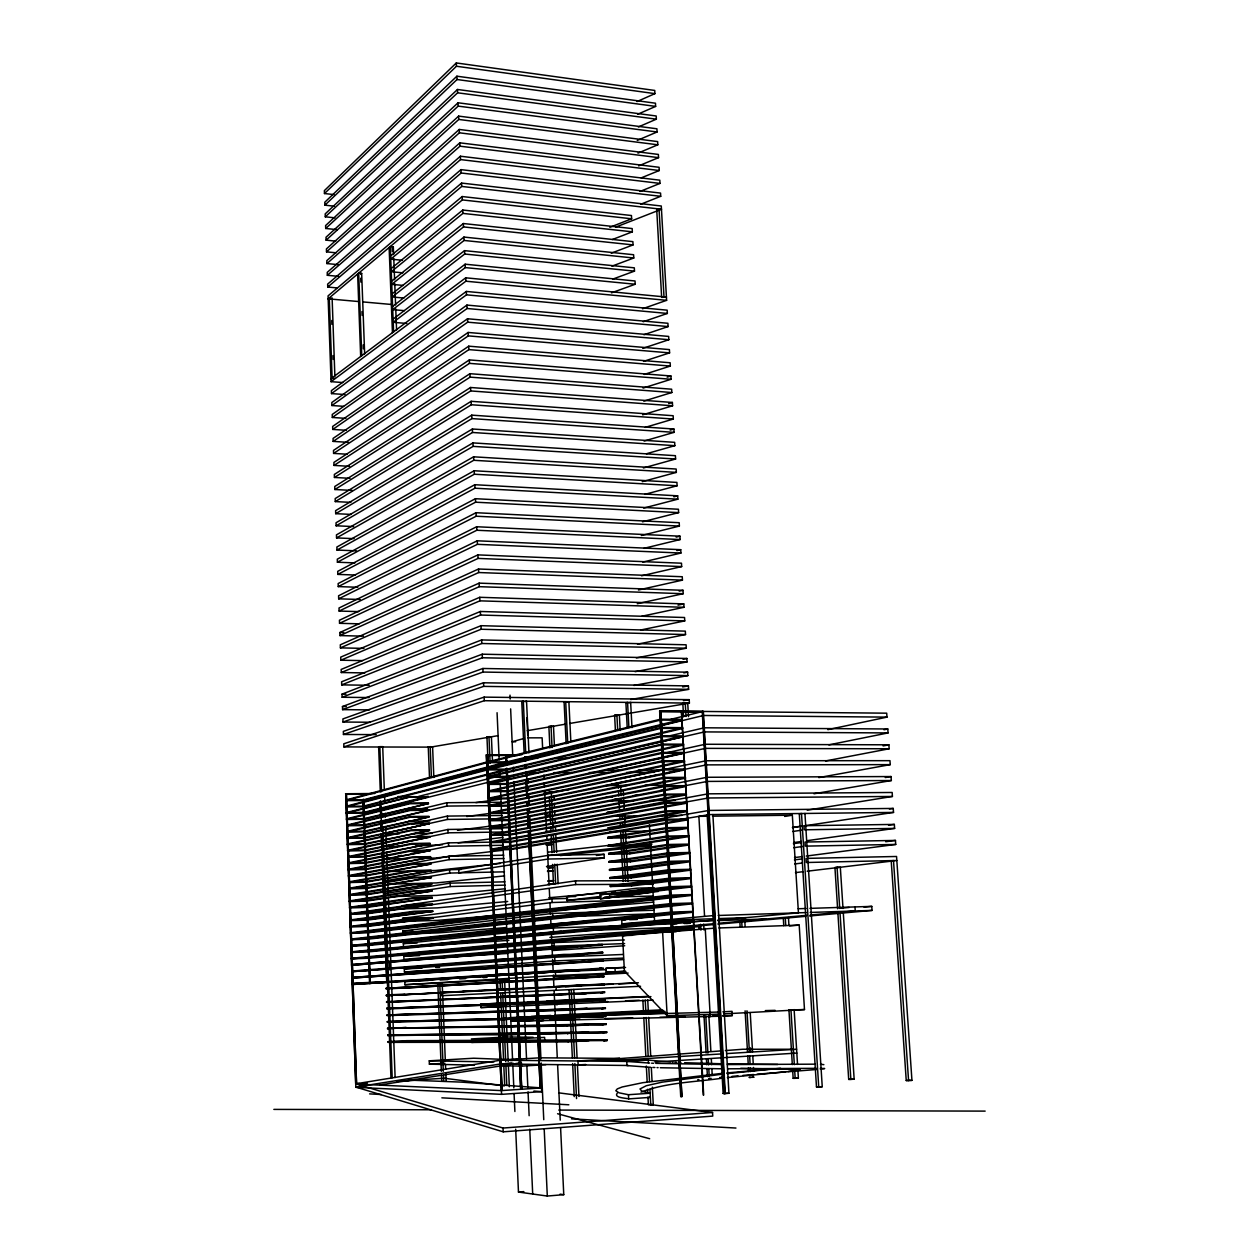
<?xml version="1.0" encoding="UTF-8"?>
<svg xmlns="http://www.w3.org/2000/svg" width="1259" height="1259" viewBox="0 0 1259 1259"><rect width="100%" height="100%" fill="white"/><g stroke="black" fill="none" stroke-linecap="round" stroke-linejoin="round"><path stroke-width="1.5" d="M800.362 1069.662L788.213 1071.519M636.944 101.601L654.916 93.638L654.743 90.443L456.309 62.95L324.366 190.644L324.476 193.54L334.044 194.594M324.476 193.54L456.45 66.255L456.309 62.95M637.652 114.27L655.64 106.401L655.467 103.207L456.891 76.201L324.775 202.258L324.885 205.17L334.453 206.208M324.885 205.17L457.033 79.522L456.891 76.201M638.36 126.954L656.364 119.18L656.191 115.985L457.473 89.483L325.184 213.904L325.294 216.816L334.863 217.823M325.294 216.816L457.615 92.804L457.473 89.483M637.259 140.426L657.088 131.975L656.915 128.78L458.056 102.782L325.593 225.566L325.703 228.477L337.207 229.657M325.703 228.477L458.197 106.118L458.056 102.782M637.967 153.142L657.812 144.801L657.639 141.59L458.638 116.111L326.002 237.243L326.112 240.154L335.697 241.13M326.112 240.154L458.78 119.448L657.812 144.801M638.659 165.873L658.551 157.643L658.363 154.432L459.22 129.457L326.411 248.936L326.522 251.863L336.122 252.807M326.522 251.863L459.378 132.809L658.551 157.643M641.177 177.897L659.275 170.516L659.087 167.29L459.818 142.834L326.821 260.644L326.931 263.572L338.451 264.673M326.931 263.572L459.96 146.186L659.275 170.516M639.934 191.478L659.999 183.405L659.81 180.179L460.401 156.226L327.23 272.369L327.34 275.296L338.876 276.382M327.34 275.296L460.542 159.578L659.999 183.405M640.642 204.273L660.723 196.31L660.55 193.083L460.983 169.635L327.655 284.109L327.749 287.052L337.365 287.933M327.749 287.052L461.14 173.002L660.723 196.31M642.499 308.77L666.609 300.334L661.274 206.004L461.581 183.074L328.064 295.881L331.07 381.682L342.668 382.531M358.957 301.578L328.158 298.824L461.723 186.442L661.463 209.23L615.761 227.092M360.593 274.273L361.663 273.376L364.654 353.889M393.611 254.586L393.312 246.843L392.163 247.803L392.32 251.658M390.62 256.002L462.163 196.546L631.451 215.525L631.64 218.783L609.86 227.312M631.64 218.783L462.321 199.913L390.746 259.149L402.345 260.283M391.124 268.592L462.761 210.033L632.175 228.571L632.348 231.829L612.362 239.54M632.348 231.829L462.903 213.4L391.25 271.739L402.849 272.841M391.612 281.198L463.359 223.535L632.884 241.634L633.057 244.907L611.229 253.201M633.057 244.907L463.501 226.919L391.738 284.345L403.352 285.431M392.116 293.819L463.942 237.07L633.592 254.727L633.781 258.001L611.921 266.168M633.781 258.001L464.099 240.453L392.226 296.982L403.856 298.037M392.603 306.472L464.54 250.635L634.316 267.837L634.489 271.126L612.614 279.168M634.489 271.126L464.697 254.019L392.729 309.635L404.359 310.658M393.107 319.141L465.138 264.201L635.024 280.977L635.213 284.251L611.481 292.843M635.213 284.251L465.279 267.6L393.217 322.304L406.799 323.469M661.463 209.23L656.71 209.561L661.652 297.392L666.436 297.077L465.736 277.814L330.975 378.707L334.941 378.172M640.988 1092.151C667.128 1082.205 696.101 1082.111 723.595 1078.003M328.158 298.824L332.124 298.241L334.878 376.221M331.07 381.682L465.877 281.213L666.609 300.334M331.007 299.075L332.124 298.241M643.207 321.737L667.349 313.444L667.176 310.17L466.334 291.443L331.385 390.62L331.495 393.595L345.029 394.555M331.495 393.595L466.475 294.842L667.349 313.444M643.931 334.737L668.104 326.569L667.915 323.28L466.932 305.087L331.809 402.534L331.904 405.524L343.534 406.311M331.904 405.524L467.089 308.502L668.104 326.569M642.782 348.365L668.844 339.71L668.655 336.421L467.53 318.763L332.219 414.479L332.329 417.469L345.895 418.366M332.329 417.469L467.687 322.178L668.844 339.71M643.506 361.38L669.583 352.882L669.395 349.593L468.128 332.455L332.644 426.439L332.754 429.429L346.319 430.295M332.754 429.429L468.285 335.885L669.583 352.882M644.215 374.427L670.339 366.07L670.15 362.765L468.741 346.178L333.068 438.415L333.163 441.405L348.696 442.365M333.163 441.405L468.883 349.609L670.339 366.07M643.066 388.087L671.078 379.274L670.89 375.969L469.339 359.917L333.493 450.407L333.588 453.413L347.185 454.216M333.588 453.413L469.497 363.363L671.078 379.274M617.303 1093.08C613.196 1097.974 626.352 1097.99 628.666 1098.902L650.226 1097.376L649.282 1097.218M643.79 401.149L671.834 392.509L671.645 389.204L469.937 373.687L333.903 462.415L334.013 465.421L349.561 466.318M334.013 465.421L470.095 377.133L671.834 392.509M642.641 414.825L672.574 405.776L672.385 402.455L470.551 387.489L334.327 474.454L334.438 477.46L349.986 478.31M334.438 477.46L470.693 390.935L672.574 405.776M645.237 427.368L673.329 419.042L673.14 415.722L471.149 401.306L334.752 486.493L334.863 489.515L352.363 490.428M334.863 489.515L471.307 404.753L673.329 419.042M644.073 441.059L674.084 432.341L673.895 429.02L471.763 415.14L335.177 498.564L335.287 501.586L350.852 502.372M335.287 501.586L471.92 418.602L674.084 432.341M646.465 453.744L674.84 445.67L674.651 442.334L472.377 429.004L335.602 510.65L335.712 513.672L351.292 514.412M335.712 513.672L472.518 432.482L674.84 445.67M643.412 467.97L675.595 459.016L675.406 455.679L472.975 442.9L336.027 522.753L336.137 525.79L353.669 526.577M336.137 525.79L473.132 446.378L675.595 459.016M642.232 481.678L676.351 472.377L676.162 469.04L473.589 456.812L336.452 534.87L336.562 537.908L354.109 538.663M336.562 537.908L473.746 460.29L676.351 472.377M644.844 494.362L677.106 485.769L676.917 482.417L474.202 470.756L336.877 547.02L336.987 550.057L356.502 550.844M336.987 550.057L474.36 474.234L677.106 485.769M643.679 508.085L677.861 499.178L677.672 495.826L474.816 484.715L337.302 559.185L337.412 562.222L354.991 562.899M337.412 562.222L474.973 488.209L677.861 499.178M642.499 521.808L678.617 512.618L678.428 509.25L475.43 498.706L337.727 571.35L337.837 574.403L355.431 575.033M337.837 574.403L475.587 502.199L678.617 512.618M641.319 535.531L679.388 526.073L679.199 522.705L476.044 512.712L338.152 583.547L338.262 586.6L357.824 587.261M338.262 586.6L476.201 516.221L679.388 526.073M643.947 548.342L680.143 539.544L679.954 536.177L476.657 526.75L338.592 595.759L338.687 598.828L360.216 599.489M338.687 598.828L476.815 530.259L680.143 539.544M642.751 562.081L680.914 553.047L680.726 549.679L477.271 540.803L339.017 608.003L339.127 611.056L358.705 611.622M339.127 611.056L477.429 544.329L680.914 553.047M641.571 575.819L681.67 566.581L681.481 563.198L477.901 554.889L339.442 620.246L339.552 623.315L359.145 623.834M339.552 623.315L478.042 558.414L681.67 566.581M363.521 636.157L339.977 635.59L339.883 632.522L478.514 569.005L682.252 576.732L682.441 580.131L638.47 589.999M339.977 635.59L478.672 572.53L682.441 580.131M637.274 603.738L683.212 593.697L683.023 590.298L479.128 583.137L340.308 644.813L340.418 647.881L363.961 648.385M340.418 647.881L479.286 586.678L683.212 593.697M641.822 616.249L683.983 607.294L683.779 603.895L479.758 597.301L340.733 657.119L340.843 660.204L362.45 660.613M340.843 660.204L479.915 600.842L683.983 607.294M640.626 630.019L684.754 620.907L684.55 617.508L480.371 611.481L341.173 669.442L341.283 672.526L364.858 672.92M341.283 672.526L480.529 615.037L684.754 620.907M637.51 644.167L685.526 634.552L685.321 631.137L481.001 625.692L341.614 681.796L341.708 684.88L369.233 685.274M341.708 684.88L481.158 629.248L685.526 634.552M369.076 697.565L342.149 697.25L342.039 694.15L481.63 639.934L686.092 644.797L686.297 648.212L636.314 657.922M342.149 697.25L481.788 643.491L686.297 648.212M369.532 709.887L342.59 709.635L342.479 706.535L482.244 654.192L686.879 658.473L687.068 661.904L635.103 671.677M342.59 709.635L482.402 657.765L687.068 661.904M633.907 685.447L687.839 675.611L687.65 672.18L482.874 668.482L342.904 718.936L343.015 722.037L369.989 722.241M343.015 722.037L483.031 672.054L687.839 675.611M630.759 699.532L688.626 689.334L688.421 685.903L483.503 682.787L343.345 731.369L343.455 734.469L376.221 734.626M343.455 734.469L483.661 686.375L688.626 689.334M569.697 723.469L689.397 703.104L689.208 699.658L484.133 697.124L343.786 743.801L343.896 746.917L430.688 747.122L498.265 735.618M343.896 746.917L484.29 700.712L689.397 703.104M667.16 377.149L670.89 375.969M668.655 403.588L672.385 402.455M670.15 430.106L673.895 429.02M524.972 701.656L526.545 701.2L528.953 752.851M384.325 789.739L382.705 746.666L379.84 746.65L378.644 746.996L380.312 792.005M381.508 746.996L382.705 746.666M524.326 738.341L512.13 741.787L515.655 741.787M567.258 702.144L568.879 701.704L570.831 741.52M486.981 761.963L345.753 800.016L363.237 799.89L506.622 761.947L682.252 719.393L660.487 719.219L486.981 761.963L506.622 761.947M487.013 762.686L345.784 800.645L363.269 800.504L506.653 762.671L682.299 720.227L660.534 720.054L487.013 762.686L506.653 762.671M628.981 702.852L630.649 702.412L631.987 727.655M673.88 496.817L677.672 495.826M681.89 1096.573L660.77 710.942L681.89 1096.573L680.726 1096.62L659.637 711.036L886.698 713.176L886.981 717.126L703.592 715.474L525.932 758.343L380.486 796.632L384.357 796.601M487.296 769.202L345.973 806.295L363.473 806.138L506.936 769.155L682.724 727.655L660.944 727.513L487.296 769.202L506.936 769.155M487.327 769.926L346.005 806.925L363.489 806.751L506.984 769.878L682.756 728.473L660.991 728.347L487.327 769.926L506.984 769.878M428.186 796.884L409.71 797.026L346.225 813.204L363.709 813.015L428.186 796.884L397.891 796.506M418.665 796.396L498.092 776.299M486.352 754.802L501.397 1090.325L486.352 754.802L521.856 754.755M486.698 755.447L517.669 755.557M660.078 711.76L702.978 712.279M428.154 796.207L363.678 812.385L346.194 812.574L409.71 797.026M669.867 735.791L704.3 727.796L887.784 728.977L888.067 732.927L704.536 731.904L526.608 772.711L380.958 809.081L386.749 809.033M396.884 1081.45L414.526 1080.332L461.518 1082.126L541.527 1087.918L541.7 1091.647L501.57 1094.354L355.841 1087.32L345.769 793.705L355.715 1083.842L503.049 1128.048L712.547 1112.484L712.751 1116.104L503.207 1131.825L355.825 1087.084L500.232 1064.012L511.595 1063.273M345.784 794.319L368.997 794.161M506.622 754.739L506.748 764.591M428.422 802.896L409.946 803.069L346.414 818.854L363.914 818.649L428.453 803.572L363.93 819.279L346.445 819.483L409.978 803.73L428.453 803.572M676.146 537.105L679.954 536.177M670.89 719.298L703.356 711.366L725.294 1093.52L723.138 1093.441L707.18 814.935M428.705 809.6L410.214 809.789L346.634 825.133L364.134 824.913L428.721 810.277L410.229 810.466L346.666 825.762L364.166 825.542L446.945 806.075L501.523 805.555M414.998 810.371L446.819 802.738L501.381 802.266M676.901 550.576L680.726 549.679M428.973 816.304L410.465 816.509L346.855 831.428L364.37 831.176L428.989 816.965L364.386 831.806L346.886 832.057L410.497 817.185L428.989 816.965M429.24 823.008L410.733 823.244L347.075 837.723L364.591 837.455L429.256 823.685L364.622 838.085L347.106 838.352L410.764 823.921L429.256 823.685M411.756 824.141L447.37 816.084L501.963 815.47M381.886 834.056L447.512 819.436L502.105 818.775M679.183 591.148L683.023 590.298M663.509 753.449L705.245 744.258L888.885 744.809L889.153 748.775L825.558 760.955M429.508 829.728L411.001 829.98L347.295 844.018L364.827 843.735L429.539 830.389L364.842 844.364L347.327 844.647L411.016 830.657L429.539 830.389M678.034 605.123L683.779 603.895M429.775 836.448L411.252 836.731L347.515 850.329L365.047 850.014L429.807 837.109L365.063 850.643L347.547 850.958L447.921 829.461L502.561 828.69M827.871 729.653L886.981 717.126M384.231 846.174L448.062 832.813L502.703 832.01M607.389 781.32L616.879 779.337M620.687 778.55L647.283 773.01M651.092 772.223L706.189 760.751L889.971 760.672L890.239 764.638L818.822 777.59M430.043 843.168L411.52 843.483L347.736 856.639L365.267 856.293L430.074 843.845L365.299 856.923L347.767 857.269L411.551 844.144L430.074 843.845M611.386 784.373L632.286 780.092M636.094 779.305L657.009 775.009M666.499 773.057L706.425 764.874L890.239 764.638M883.975 729.764L887.784 728.977M828.863 744.872L888.067 732.927M503.144 841.941L448.472 842.853L347.972 862.95L365.503 862.588L430.342 850.565L365.519 863.218L347.988 863.58L411.819 850.911L430.342 850.565M384.703 858.732L388.449 857.993M397.86 856.151L401.621 855.412M411.016 853.571L420.412 851.729M424.173 851.005L448.613 846.205L503.285 845.261M823.858 1064.658L820.396 1064.201M883.094 745.926L888.885 744.809M614.077 799.418L617.886 798.694M633.12 795.751L636.928 795.011M659.779 790.605L663.587 789.865M680.726 786.56L707.369 781.414L891.341 780.533L891.057 776.551L707.133 777.275L489.531 820.034L509.234 819.782L685.966 785.663L664.138 785.789M430.594 856.624L412.055 856.986L348.192 869.277L365.724 868.883L430.609 857.3L365.755 869.528L348.208 869.906L412.071 857.662L430.609 857.3M683.023 659.212L686.879 658.473M383.161 868.521L449.022 856.277L503.742 855.207M430.861 863.375L412.322 863.753L348.413 875.587L365.96 875.194L430.893 864.052L365.976 875.823L348.428 876.233L412.338 864.429L430.893 864.052M683.794 672.888L687.65 672.18M422.819 864.445L449.164 859.629L503.883 858.528M681.623 802.817L708.329 797.986L892.426 796.459L892.159 792.478L708.093 793.831L607.058 812.433L612.944 812.37M431.129 870.111L412.574 870.52L348.633 881.929L366.18 881.505L431.16 870.787L366.212 882.134L348.649 882.559L412.606 871.212L431.16 870.787M682.646 686.926L688.421 685.903M885.266 777.558L891.057 776.551M683.417 700.649L689.208 699.658M383.633 881.08L449.573 869.717L461.313 869.45M431.396 876.862L412.842 877.303L348.853 888.256L366.416 887.815L431.428 877.539L366.432 888.445L348.869 888.885L412.873 877.979L431.428 877.539M683.59 716.906L682.834 703.482L685.258 703.073L687.729 703.214L688.5 716.639M429.508 777.747L428.265 747.028L430.185 746.697L432.592 746.792L433.836 777.511M488.036 761.664L486.95 737.019L488.964 736.688L491.403 736.783L492.489 761.427M549.915 747.94L548.877 726.474L553.488 726.223L554.416 745.737M615.415 730.724L614.612 715.269L616.894 714.892L619.365 715.018L620.168 730.472M687.729 703.214L682.834 703.482M527.222 730.692L565.826 724.114M813.991 793.768L891.341 780.533M674.887 820.396L709.273 814.589L893.528 812.417L893.245 808.435L709.037 810.434L607.845 827.824L615.698 827.714M419.562 878.168L449.715 873.069L504.481 871.826M607.845 837.329L666.42 827.682L688.311 827.368L629.028 836.983L607.845 837.329L607.877 838.132L629.075 837.786L688.358 828.202L666.467 828.516L607.877 838.132M431.68 883.629L413.109 884.086L349.073 894.598L366.637 894.126L431.695 884.306L366.668 894.756L349.089 895.228L413.141 884.762L431.695 884.306M359.319 1083.606L355.715 1083.826L500.075 1060.267L520.392 1059.055L510.745 1060.613M807.224 810.166L892.426 796.459M784.656 816.43L792.336 815.218L798.442 912.838L717.567 920.282M608.254 845.371L666.877 836.086L688.783 835.74L629.453 844.994L608.254 845.371L608.286 846.174L629.484 845.796L688.83 836.574L666.924 836.92L608.286 846.174M548.011 855.412L458.717 869.513L458.858 872.865L548.184 859.031L604.273 857.883L604.084 854.31L548.011 855.412L548.184 859.031M384.105 893.67L450.14 883.173L504.922 881.819M379.651 1085.038L518.629 1063.1M431.947 890.396L413.377 890.868L349.294 900.94L366.873 900.453L431.963 891.073L366.888 901.082L349.325 901.57L413.393 891.561L431.963 891.073M415.313 891.986L419.184 891.372M423.071 890.774L450.281 886.541L505.079 885.14M889.373 809.018L893.245 808.435M608.664 853.413L667.349 844.49L689.24 844.112L629.862 853.004L608.664 853.413L608.695 854.216L629.909 853.807L689.287 844.946L667.396 845.34L608.695 854.216M596.388 855.475L604.084 854.31M792.399 827.462L802.062 825.998M792.666 827.604L798.474 826.722M804.296 825.857L893.528 812.417M546.5 866.491L604.273 857.883M432.215 897.163L413.644 897.667L349.514 907.283L367.093 906.779L432.246 897.84L367.124 907.409L349.546 907.928L413.66 898.344L432.246 897.84M792.651 831.507L802.313 830.074M609.073 861.471L667.805 852.925L689.712 852.485L630.271 861.03L609.073 861.471L609.12 862.273L630.318 861.833L689.759 853.334L667.852 853.759L609.12 862.273M888.524 825.243L894.346 824.409L894.63 828.406L807.192 840.666M650.258 880.686L575.505 880.875L401.889 905.772L411.662 905.489M432.482 903.931L413.912 904.466L349.75 913.641L367.329 913.105L432.514 904.607L413.928 905.142L349.766 914.27L367.345 913.751L575.693 884.573L629.925 884.369M553.724 791.738L549.113 791.974L551.568 792.037M475.886 802.597L501.113 799.072M543.825 793.107L569.068 789.582M793.595 842.586L801.369 841.484M793.406 843.656L801.149 842.586M609.482 869.544L668.261 861.345L690.184 860.873L630.696 869.056L609.482 869.544L609.529 870.347L630.728 869.859L690.231 861.723L668.309 862.195L609.529 870.347M793.658 847.716L803.336 846.394M432.766 910.713L414.164 911.28L349.971 919.999L367.565 919.448L432.781 911.39L367.581 920.077L349.986 920.644L414.195 911.957L432.781 911.39M466.696 816.509L495.841 812.606M544.423 806.122L550.246 805.351M609.891 877.617L668.734 869.78L690.656 869.277L631.121 877.098L609.891 877.617L609.938 878.42L631.152 877.901L690.703 870.126L668.781 870.63L609.938 878.42M885.722 841.72L895.448 840.43L895.731 844.443L806.216 856.073M567.541 898.438L551.946 898.879L402.376 918.346L412.149 918.047M794.539 857.584L802.313 856.576M433.033 917.496L414.431 918.079L350.191 926.372L367.785 925.79L433.065 918.173L367.817 926.419L350.207 927.002L414.463 918.771L433.065 918.173M654.239 887.925L600.15 894.771L600.354 898.8L652.603 892.064M600.354 898.8L658.347 891.435M457.505 830.311L502.247 824.614M794.429 859.897L802.172 858.906M406.389 921.006L402.502 921.494L437.691 920.376L499.98 915.104M410.261 920.518L416.099 919.778M419.987 919.275L552.119 902.514L632.128 900.169M610.316 885.691L669.19 878.231L691.128 877.68L631.53 885.14L610.316 885.691L610.347 886.509L631.577 885.943L691.175 878.53L669.237 879.081L610.347 886.509M794.681 863.957L802.439 862.997M600.449 897.95L566.786 900.468L566.613 896.77L637.227 888.146L652.319 887.737M493.701 915.277L350.411 932.73L368.021 932.132L692.072 894.535L670.118 895.149L493.701 915.277L513.499 914.648M442.46 844.726L415.297 846.001M458.04 842.838L502.813 837.392M545.651 832.199L549.553 831.727M600.15 894.771L609.498 893.654L609.718 897.698M610.725 893.78L669.646 886.682L691.6 886.1L631.955 893.198L610.725 893.78L610.772 894.598L632.002 894L691.647 886.95L669.694 887.532L610.772 894.598M493.748 916.017L350.443 933.375L368.053 932.777L692.12 895.369L670.166 895.999L493.748 916.017L513.53 915.387M837.613 908.778L834.937 867.577L837.062 867.325L840.32 867.246L843.011 908.463M795.468 872.613L803.273 871.684M807.176 871.212L896.833 860.495L806.311 862.509L806.059 858.402L896.55 856.482L911.941 1080.364L906.244 1080.552L891.215 860.841L893.497 860.558L908.573 1080.6M566.786 900.468L601.157 896.377M604.304 897.494L608.16 897.038M613.936 896.361L619.711 895.668M623.567 895.212L629.358 894.535M633.214 894.079L640.925 893.166M644.781 892.71L650.557 892.033M402.974 934.099L402.864 930.952L552.622 913.42L603.391 911.831M503.395 850.218L435.173 858.071L419.656 858.37M546.28 845.277L552.119 844.6M494.032 922.658L350.632 939.104L368.257 938.49L692.544 902.971L670.575 903.632L494.032 922.658L513.829 921.997M494.063 923.382L350.663 939.749L368.273 939.12L692.592 903.805L670.622 904.481L494.063 923.382L513.877 922.737M406.877 933.659L410.764 933.218M416.603 932.557L420.49 932.116M428.28 931.235L432.167 930.794M439.942 929.897L443.845 929.457M449.683 928.796L455.522 928.135M461.345 927.474L465.248 927.017M473.022 926.136L476.925 925.695M484.699 924.814L488.586 924.374M506.102 922.375L509.989 921.934M517.779 921.053L521.667 920.612M529.457 919.715L533.344 919.275M541.134 918.393L545.021 917.953M547.649 852.233L622.89 843.813M547.807 855.569L652.02 844.065M560.302 855.585L651.123 845.623M500.059 863.469L435.677 870.488L424.031 870.756M723.358 1074.037L662.234 1082.142L646.323 1085.714L639.997 1088.956L641.854 1091.191L650.006 1093.237L628.461 1094.716L619.003 1092.812L615.808 1090.719L617.303 1088.893L622.198 1086.973L642.83 1082.677L721.911 1073.376M494.362 930.023L350.868 945.478L368.478 944.848L693.017 911.406L671.047 912.114L494.362 930.023L514.16 929.347M494.394 930.763L350.883 946.123L368.509 945.478L693.064 912.256L671.094 912.964L494.394 930.763L514.207 930.086M727.167 1073.644L780.486 1068.277M727.403 1077.594L785.522 1071.802M549.317 867.986L553.22 867.577M403.462 946.737L403.336 943.573L553.315 928.009L629.531 925.381M697.722 1079.703L698.934 1079.577M504.544 875.902L436.181 882.937L389.582 884.086M547.508 871.48L553.378 870.866M561.309 931.377L351.088 951.867L368.714 951.206L693.489 919.857L671.503 920.597L494.677 937.42L514.506 936.712M494.708 938.16L351.104 952.512L368.73 951.835L693.536 920.707L671.551 921.446L494.708 938.16L514.538 937.436M547.98 881.316L551.883 880.938M655.184 922.737L621.946 923.87L621.741 919.951L654.334 916.709M708.644 1078.601L711.083 1078.349M505.127 888.775L436.684 895.401L391.99 896.613M621.946 923.87L712.358 915.671M820.38 1069.174L824.676 1068.545L820.286 1068.34M495.007 944.817L351.308 958.256L368.95 957.564L693.961 928.324L671.976 929.095L495.007 944.817L514.837 944.077M719.676 1077.531L723.374 1077.185M714.199 919.967L671.189 923.949L671.377 927.505L714.42 923.634M839.344 908.369L849.196 907.456M686.548 923.414L690.451 923.067M863.973 907.094L871.779 906.386L872.046 910.414L809.631 915.985M495.039 945.556L351.324 958.902L368.966 958.209L694.008 929.173L672.023 929.945L495.039 945.556L514.868 944.801M726.821 1072.92L768.1 1069.347M507.692 901.475L437.188 907.881L402.014 908.919M548.83 897.761L605.626 892.615M611.496 892.08L615.415 891.718M718.322 923.288L806.956 915.309M810.261 915.01L855.254 910.965L854.987 906.921M624.606 943.573L554.196 946.264L403.95 959.374L403.824 956.211L554.023 942.598L624.417 939.969M731.951 1076.398L738.042 1075.847M647.976 1097.061L648.385 1104.804L653.279 1104.599L652.351 1087.146M686.753 926.97L714.058 924.531M717.96 924.185L805.729 916.332M719.755 1014.109L667.144 1015.698L624.385 971.145L622.56 935.657L715.033 928.119M495.322 952.213L351.529 964.646L602.227 944.329L602.274 945.116L351.56 965.291L584.239 945.792L495.322 952.213L515.167 951.442M742.873 1075.422L753.559 1074.509M515.671 1129.197L518.472 1192.053L547.303 1196.05L563.764 1194.665L560.601 1128.001M548.625 910.997L653.72 902.121M789.503 925.932L799.197 925.113L804.485 1009.561L723.61 1013.904M757.052 1074.226L768.336 1073.297M816.54 1069.521L814.998 1069.646M518.472 1192.053L523.838 1191.612M769.422 1073.203L813.912 1069.725M506.401 927.553L438.195 932.888L406.893 933.973M551.206 924.043L584.333 921.446M590.172 920.99L597.962 920.376M605.752 919.762L609.655 919.463M617.445 918.85L623.299 918.393M631.089 917.78L636.928 917.323M642.782 916.867L650.573 916.253M581.186 953.74L602.62 952.229L602.668 953.032L495.684 960.349L584.664 954.369L563.906 954.416L351.765 971.051L369.406 970.311M602.62 952.229L351.78 971.696L515.529 959.547M510.1 966.345L404.438 972.042L404.312 968.879L554.715 957.233L623.205 954.464M721.47 1050.872L600.606 1060.062L619.727 1060.235L722.729 1053.846M725.373 1050.573L742.92 1049.251L792.761 1049.251M404.438 972.042L554.889 960.9L623.394 958.083M508.935 940.363L426.958 945.855M549.884 937.404L700.083 926.577L582.807 930.621M495.983 967.022L351.985 977.456L603.03 960.161L603.061 960.947L352.001 978.086L585.01 961.404L495.983 967.022L515.828 966.204M703.687 1095.047L681.434 711.146L703.262 1095.031M723.138 1093.441L728.93 1093.253L712.877 814.542M822.237 1086.69L818.728 1086.926L801.495 813.503L799.308 813.849L816.477 1086.879L822.237 1086.69L804.942 813.456M906.244 1080.552L911.941 1080.364M728.93 1093.253L724.554 1093.567L702.632 711.351M603.03 960.161L581.595 962.332M792.682 1070.465L793.154 1078.302L798.379 1078.113L797.891 1070.292M837.864 912.696L848.692 1079.404L854.153 1079.215L843.262 912.397M848.692 1079.404L854.153 1079.215M501.066 1090.31L502.058 1090.278L487.327 754.739L502.058 1090.278M506.275 768.509L520.707 1089.004L521.698 1088.972L507.235 768.431M528.339 831.208L540.205 1087.697L541.181 1087.666L540.095 1064.17M359.649 1083.826L355.73 1084.062L501.397 1090.593L541.527 1087.918M507.566 953.472L425.495 958.524M552.465 950.514L624.716 945.745M382.83 853.807L387.615 982.303L352.205 983.861L564.662 970.107L585.419 969.997L352.237 984.507L603.47 968.879L599.945 968.234L603.47 968.879M603.423 968.077L369.564 983.106L364.056 830.751M352.426 983.2L387.347 981.674M508.73 979.486L404.91 984.727L404.8 981.548L555.408 971.885L606.319 969.682M654.916 1061.998L796.821 1053.075M628.304 1065.492L500.232 1063.965L513.168 1063.241M355.715 1083.842L359.555 1083.59M363.395 1083.354L367.235 1083.102M397.97 1081.151L401.826 1080.914M405.666 1080.663L442.161 1078.349M625.77 971.366L606.13 972.231L605.941 968.328L624.732 967.353M619.758 1061.038L619.633 1058.394L577.96 1060.959L578.149 1064.957L585.765 1064.485M726.616 1053.594L796.585 1049.251M362.922 1083.385L366.526 1083.165M551.159 963.89L623.488 959.578M606.13 972.231L624.936 971.256M404.91 984.727L555.581 975.552L626.085 972.452M501.916 1065.712L521.525 1066.137L545.871 1064.658M386.041 988.315L585.781 977.047L404.548 988.142L386.041 988.315L603.832 976.024L603.864 976.811L386.072 988.976M607.074 1040.563L603.596 1040.768L607.043 1039.777L607.074 1040.563L388.024 1041.712L406.563 1040.689L607.043 1039.777M474.47 1065.13L429.398 1064.17L429.256 1060.818L473.73 1058.221L512.633 1059.732M429.398 1064.17L444.868 1063.257M603.832 976.024L582.366 977.975M585.026 1032.207L585.073 1032.994L606.681 1032.569L606.633 1031.766L387.772 1035.008L498.957 1034.804L588.52 1032.805L588.488 1032.018L567.699 1033.183L387.772 1035.008M388.024 1041.712L499.256 1041.523L519.18 1040.39M388.055 1042.373L499.288 1042.279L519.212 1041.146M529.803 1041.838L471.511 1042.405L481.221 1041.87M499.256 1041.523L568.077 1041.099L588.882 1039.903L588.913 1040.689L568.124 1041.885L499.288 1042.279M440.115 980.006L447.936 979.565M459.677 978.92L465.547 978.589M483.157 977.629L487.06 977.409M567.353 1026.054L588.142 1024.92L588.095 1024.134L567.321 1025.267L567.353 1026.054L387.536 1028.335L606.24 1023.787L602.793 1024.779L584.648 1024.322L606.24 1023.787M498.926 1034.048L518.834 1032.947M498.957 1034.804L606.681 1032.569M606.633 1031.766L603.187 1032.773M441.342 1071.315L437.786 983.248L439.737 983.153L443.294 1071.283M553.74 977.063L628.115 973.081M605.831 1015.808L602.384 1016.784L605.831 1015.808L387.284 1021.647L566.975 1018.153L587.701 1016.265L387.284 1021.647M543.542 1020.451L538.081 1020.734L719.44 1016.249M550.828 1020.058L567.494 1019.176M566.345 1019.475L572.184 1019.176M719.204 1012.031L537.908 1017.036L663.477 1010.473M722.886 1011.827L732.061 1011.339L732.313 1015.557L723.122 1016.044M518.503 1025.503L498.595 1026.573L606.271 1024.59M498.627 1027.328L518.535 1026.242L387.536 1028.335M387.803 1035.685L518.865 1033.686M386.308 995.633L604.273 984.758L604.226 983.956L386.308 995.633L516.835 988.394M605.422 1007.829L601.991 1008.805L605.422 1007.829L387.032 1014.974L566.597 1010.269L587.323 1008.412L387.032 1014.974M387.3 1022.308L605.878 1016.595M527.458 1016.643L523.571 1016.831L557.501 1016.013M531.361 1016.438L550.844 1015.415M554.747 1015.21L661.904 1009.844M538.144 1020.719L511.406 1021.285L511.233 1017.665L665.555 1013.117M538.978 1016.469L519.715 1017.461L519.873 1021.096L533.36 1020.388M498.265 1019.113L518.173 1018.075M557.942 1015.982L537.577 1017.036L537.75 1020.75L543.998 1020.419M566.172 1015.761L664.988 1011.386M498.296 1019.853L518.204 1018.814M638.392 1013.841L665.177 1012.425M511.406 1021.285L528.151 1020.404M549.868 1020.105L580.021 1019.161M387.552 1028.996L406.043 1027.36M497.635 1004.934L517.528 1003.958M386.781 1008.302L586.93 1000.559L566.22 1002.369L386.781 1008.302L605.028 999.866L601.582 1000.842L605.028 999.866M510.021 1002.699L480.828 1004.131L480.969 1007.562L500.437 1006.602M480.969 1007.562L653.091 1000.15M387.064 1015.635L605.469 1008.632M497.934 1011.654L517.827 1010.631M497.966 1012.393L517.874 1011.386M567.762 986.395L581.485 985.718M593.257 985.136L612.865 984.176M618.751 983.893L636.409 983.027M497.289 996.75L604.619 991.903L601.188 992.879L604.619 991.903M386.544 1001.629L586.584 993.493L386.56 1002.306L517.166 995.806M386.56 1002.306L405.02 1000.748M497.321 997.49L604.666 992.706M527.537 1001.849L533.375 1001.55M547.004 1000.889L648.889 996.357M386.812 1008.963L605.075 1000.669M497.604 1004.194L517.496 1003.218M480.828 1004.131L650.934 996.64M604.226 983.956L600.779 984.916L604.273 984.758M638.407 982.76L556.1 986.568L556.273 990.251M386.293 994.972L404.768 994.106M454.861 991.793L441.358 992.407L441.484 995.712L640.563 986.285M462.572 991.431L479.931 990.628M489.578 990.172L505.001 989.464M496.99 990.046L516.867 989.133M603.864 976.811L600.354 976.166M496.628 981.878L516.489 980.981M605.941 968.328L625.566 967.494M496.298 974.45L516.159 973.585M496.345 975.19L516.19 974.324M404.8 981.548L410.686 981.296M418.523 980.95L428.343 980.509M404.312 968.879L421.954 968.14M435.677 967.573L439.596 967.416M603.061 960.947L599.552 960.302M496.015 967.778L515.86 966.943M437.786 983.248L442.177 983.043L445.356 1061.321M599.961 1001.865L607.814 1001.534M625.487 1000.811L639.242 1000.244M411.787 959.059L421.576 958.681M599.19 953.173L602.668 953.032M495.653 959.61L515.498 958.823M602.274 945.116L598.749 944.455L580.84 946.705M403.824 956.211L419.499 955.597M495.369 952.953L515.199 952.182M403.336 943.573L417.044 943.07M622.56 935.657L632.333 935.311M413.251 946.375L419.121 946.154M569.131 931.109L576.952 930.826M718.952 927.977L799.197 925.113M676.319 931.676L662.627 932.179L667.144 1015.698M718.228 915.482L806.279 912.57M810.198 912.445L872.046 910.414M621.741 919.951L625.66 919.81M629.563 919.684L637.384 919.432M712.972 918.771L654.554 920.738L650.336 842.334M718.81 918.582L746.068 917.669M402.864 930.952L412.637 930.621M663.005 922.469L670.827 922.217M676.681 922.013L711.87 920.817M717.709 920.612L766.385 918.96M637.353 925.113L676.949 923.744M684.235 923.508L690.105 923.303M613.164 911.516L654.161 910.241M798.175 908.746L806.012 908.494M809.93 908.369L871.779 906.386M556.714 916.945L552.795 917.071L552.622 913.42M566.471 916.631L654.365 913.798M566.613 896.77L575.678 896.518M596.813 897.604L600.716 897.494M604.619 897.368L653.405 895.983M641.885 899.886L653.594 899.54M765.33 1010.599L775.119 1010.347M788.826 1009.986L804.485 1009.561M547.964 880.749L553.834 880.608M548.121 884.054L553.991 883.897M602.384 1016.784L584.255 1016.454M547.508 870.85L553.378 870.709M834.937 867.577L838.195 867.514M511.233 1017.665L537.971 1017.02M605.091 1018.562L632.742 1017.901M659.889 1017.272L685.337 1016.658M712.736 1016.013L718.606 1015.871M722.524 1015.777L732.313 1015.557M547.35 867.545L553.22 867.42M387.158 871.574L412.385 871.008M550.136 1019.853L557.674 1019.696M386.702 859.031L408.026 858.607M895.448 840.43L805.02 842.035L805.272 846.127L895.731 844.443M430.31 849.888L411.819 850.911M386.23 846.504L401.731 846.237M546.264 844.506L552.119 844.411M545.635 831.365L551.489 831.286M385.758 833.993L399.308 833.804M412.873 833.6L432.23 833.316M610.001 831.648L649.314 831.066M894.63 828.406L804.249 829.791L803.982 825.715L894.346 824.409M429.807 837.109L411.252 836.731M545.477 828.092L551.332 828.013M544.864 814.982L550.718 814.919M613.149 816.21L640.642 815.879M658.315 815.675L681.874 815.391M708.612 816.225L698.887 816.336L704.536 915.923M712.515 816.178L792.336 815.218M381.414 821.56L394.964 821.387M408.514 821.23L429.807 820.962M550.608 1019.759L558.115 1019.68M544.392 805.162L548.294 805.115M406.09 808.845L427.368 808.624M606.271 797.057L612.157 797.01M608.427 800.881L633.938 800.661M649.644 800.519L675.154 800.299M345.533 793.752L374.789 793.5M605.673 785.537L627.25 785.427M644.907 785.333L668.435 785.207M526.608 772.711L538.396 772.664M554.054 772.633L571.728 772.57M589.354 772.522L608.994 772.475M626.62 772.428L654.082 772.349M643.475 884.306L653.153 884.274M620.577 770.193L604.902 770.225L705.481 748.365L889.153 748.775M638.203 770.146L659.763 770.099M816.288 1068.324L727.639 1068.812M527.851 737.853L542.125 737.837L542.598 747.641M525.932 758.343L537.719 758.343M555.329 758.343L569.084 758.343M814.966 1064.17L727.403 1064.563M273.848 1109.399L431.05 1109.777M558.76 1110.076L985.152 1111.115M722.037 1064.547L655.734 1063.351M722.273 1068.797L660.283 1067.742M650.903 1104.584L653.279 1104.599M619.633 1058.394L539.796 1057.812L500.075 1060.22L626.746 1061.431L648.259 1060.078L670.654 1062.045M598.875 1059.669L648.259 1060.078L648.401 1062.832M342.479 706.535L346.319 706.582M659.637 711.036L702.931 711.461L724.854 1093.504M533.124 1037.259L506.323 1037.007L471.354 1038.927L520.282 1038.722L544.612 1037.369L544.769 1041.004M342.039 694.15L345.973 694.197M777.732 1064.485L727.434 1063.855M740.748 1068.261L800.362 1069.615M722.32 1063.776L684.597 1062.722M429.256 1060.818L493.921 1061.982M752.142 1077.2L754.047 1077.248L749.011 1077.421L750.915 1077.452M796.365 1078.082L798.379 1078.113M793.154 1078.302L795.169 1078.333L794.697 1070.496M339.883 632.522L343.801 632.616M816.477 1086.879L818.728 1086.926M540.205 1087.697L528.654 831.145M541.181 1087.666L539.765 1064.17M520.707 1089.004L506.59 768.431M521.698 1088.972L506.921 768.509M428.265 747.028L430.688 747.122M657.025 1067.616L658.111 1067.648M486.95 737.019L489.389 737.129M653.641 1063.273L651.58 1063.178M654.916 1067.522L652.839 1067.427M680.946 1062.58L678.286 1062.454M548.877 726.474L551.332 726.585M649.581 1063.084L626.746 1061.431L626.951 1065.586L650.793 1067.333M676.539 1062.36L674.824 1062.281M614.612 715.269L617.083 715.395M672.306 1062.14L673.14 1062.187M369.595 1093.882L381.32 1094.527M441.862 1097.832L568.832 1104.788M571.523 1118.858L735.948 1128.048M533.895 1091.049L541.7 1091.647M361.663 273.376L358.689 273.14L361.758 355.668M393.312 246.843L390.259 246.575L393.595 331.825M362.812 301.908L391.691 304.489M444.081 1078.223L504.387 1085.919M558.854 1092.875L712.547 1112.484M458.197 106.118L657.088 131.975M457.615 92.804L656.364 119.18M457.033 79.522L655.64 106.401M560.066 1194.161L563.764 1194.665M456.45 66.255L654.916 93.638M557.58 1113.743L649.675 1138.718M837.062 867.325L839.722 908.195M839.973 912.083L850.864 1079.451M788.449 917.575L788.937 925.396M794.13 1009.592L797.529 1064.422M785.27 917.685L785.742 925.522M790.951 1009.765L794.335 1064.626M783.287 917.858L783.759 925.68M788.937 1009.812L792.32 1064.595M744.761 920.486L745.123 926.356M750.222 1012.582L752.536 1051.769M752.772 1055.687L753.228 1063.525M753.464 1067.443L753.7 1071.362M750.411 1047.85L750.647 1051.769M741.661 920.597L742.007 926.467M746.98 1010.788L749.404 1051.957M749.64 1055.892L750.096 1063.729M750.333 1067.648L750.569 1071.566M739.788 920.754L740.135 926.624M745.092 1010.835L747.516 1051.957M747.752 1055.876L748.208 1063.713M748.428 1067.632L748.664 1071.535M702.223 711.461L724.13 1093.552M705.245 928.465L710.249 1016.737M703.671 924.153L704.001 930.008M708.88 1015.903L710.863 1051.045M711.304 1058.85L711.634 1064.705M711.854 1068.608L712.185 1074.462M700.618 924.263L700.948 930.118M705.811 1016.06L707.904 1053.185M708.235 1059.039L708.565 1064.909M708.786 1068.812L709.226 1076.618M659.024 208.648L663.981 296.557M698.918 925.396L699.138 929.331M704.001 1015.714L706.11 1053.028M706.441 1058.913L706.771 1064.799M706.991 1068.734L707.448 1076.587M685.258 703.073L686.013 716.513M660.031 710.942L681.135 1096.62M649.392 824.692L650.132 838.415M647.724 999.898L648.338 1011.528M648.653 1017.351L650.714 1056.128M651.328 1067.758L652.052 1081.324M645.222 1000.024L645.836 1011.669M646.15 1017.492L648.196 1056.301M648.81 1067.947L649.534 1081.528M649.943 1089.303L650.761 1104.82M628.902 727.639L627.564 702.38L625.896 702.821L627.234 728.048M642.861 1000.118L643.475 1011.748M643.79 1017.571L645.836 1056.348M646.339 1066.043L647.157 1081.544M647.567 1089.303L647.771 1093.174M629.028 836.983L629.075 837.786M629.453 844.994L629.484 845.796M629.862 853.004L629.909 853.807M630.271 861.03L630.318 861.833M630.696 869.056L630.728 869.859M631.121 877.098L631.152 877.901M631.53 885.14L631.577 885.943M631.955 893.198L632.002 894M623.268 789.849L623.567 795.688M623.772 799.575L624.275 809.301M624.59 815.14L625.093 824.865M625.393 830.704L626.006 842.381M626.305 848.22L628.036 881.284M616.894 714.892L617.697 730.362M620.577 785.899L621.096 795.641M621.301 799.528L621.49 803.431M622.103 815.108L622.308 818.995M622.513 822.898L622.717 826.785M622.922 830.688L623.111 834.575M623.315 838.478L623.63 844.317M623.834 848.204L625.55 881.3M618.2 784.278L618.389 788.165M618.594 792.053L618.798 795.94M619.003 799.827L619.601 811.504M619.806 815.391L620.01 819.279M620.215 823.166L620.419 827.069M620.608 830.956L620.813 834.843M621.017 838.73L621.317 844.569M621.521 848.456L623.236 881.52M628.461 1094.716L628.666 1098.902M614.99 967.762L615.195 971.696M602.746 1023.976L602.793 1024.779M585.419 1040.091L585.466 1040.894M575.505 880.875L575.693 884.573M567.746 743.408L565.7 701.656L564.095 702.113L566.141 743.801M573.758 989.464L574.324 1001.125M574.513 1005.012L574.985 1014.738M575.174 1018.625L577.063 1057.529M577.44 1065.303L578.951 1096.416M571.271 989.574L572.499 1014.88M572.688 1018.767L574.576 1057.702M574.859 1063.54L576.543 1098.572M569.068 989.684L570.28 1014.959M570.469 1018.846L572.357 1057.733M572.64 1063.572L574.23 1096.62M565.795 993.713L565.842 994.5M566.188 1001.582L566.22 1002.369M566.566 1009.466L566.597 1010.269M566.943 1017.366L566.975 1018.153M567.699 1033.183L567.73 1033.969M568.077 1041.099L568.124 1041.885M551.033 726.113L552.056 747.594M553.913 795.641L554.102 799.559M554.275 803.478L554.464 807.397M554.652 811.315L554.841 815.234M555.03 819.137L555.219 823.056M555.408 826.974L555.597 830.893M555.786 834.811L556.62 852.437M557.186 864.178L558.13 883.755M551.253 791.675L553.126 830.861M553.315 834.796L554.165 852.422M554.715 864.178L555.66 883.787M549.396 797.844L550.608 823.292M550.781 827.21L550.97 831.129M551.159 835.047L551.993 852.673M552.559 864.414L553.488 883.991M551.946 898.879L552.119 902.514M553.315 928.009L553.488 931.644M554.023 942.598L554.196 946.264M554.715 957.233L554.889 960.9M555.408 971.885L555.581 975.552M556.808 1001.283L556.982 1004.965M543.888 775.088L544.077 779.006M544.266 782.941L544.455 786.859M544.643 790.778L546.579 831.947M546.768 835.866L546.957 839.784M547.146 843.719L549.097 884.888M549.286 888.807L549.742 898.611M549.931 902.53L550.482 914.286M550.671 918.22L551.143 928.025M551.411 933.895L552.433 955.471M552.622 959.389L553.173 971.145M553.362 975.064L553.913 986.836M554.102 990.754L554.574 1000.559M554.763 1004.477L557.265 1057.418M557.627 1065.256L560.239 1120.148M526.923 717.85L527.741 735.508M527.962 778.975L528.151 782.893M528.324 786.812L528.512 790.731M528.701 794.634L529.142 804.422M529.331 808.341L529.504 812.26M529.693 816.178L540.945 1058.976M541.134 1062.895L543.762 1119.692M544.218 1129.48L547.303 1196.05M525.711 752.851L523.319 701.169L521.761 701.625L524.137 753.228M525.869 756.722L526.042 760.641M526.231 764.559L526.404 768.462M526.592 772.381L527.033 782.185M527.222 786.088L527.411 790.007M527.584 793.925L527.773 797.844M527.946 801.763L528.135 805.681M528.308 809.6L528.497 813.503M528.937 823.307L529.126 827.226M529.299 831.129L539.906 1060.251M525.554 756.801L525.727 760.719M525.916 764.622L526.089 768.541M526.278 772.459L526.451 776.378M526.64 780.297L527.08 790.085M527.269 793.988L527.442 797.907M527.631 801.826L527.804 805.744M527.993 809.663L528.45 819.452M528.623 823.355L528.811 827.273M528.985 831.192L539.592 1060.251M525.208 756.722L525.396 760.641M525.585 764.559L525.758 768.478M525.947 772.381L526.12 776.299M526.309 780.218L527.112 797.844M527.301 801.763L527.474 805.681M527.663 809.6L527.836 813.519M528.292 823.307L528.481 827.226M524.893 756.801L525.082 760.719M525.255 764.622L525.444 768.541M525.633 772.459L525.806 776.378M525.994 780.297L526.797 797.907M526.986 801.826L527.159 805.744M527.348 809.663L528.166 827.289M510.005 695.141L510.178 699.06M510.635 708.896L512.743 755.494M513.279 767.235L513.483 771.736M513.94 781.556L526.545 1058.945M526.813 1064.815L527.867 1087.965M528.056 1091.899L529.142 1115.71M529.756 1129.213L532.699 1194.02M521.352 1062.47L521.525 1066.137M506.889 760.609L507.062 764.512M506.401 764.528L505.961 754.739L506.102 764.591M497.069 712.72L499.178 759.869M499.713 771.657L499.886 775.591M500.232 783.444L501.727 816.839M501.9 820.774L502.073 824.708M502.247 828.627L512.602 1060.44M512.869 1066.326L513.829 1087.933M514.097 1093.835L514.884 1111.508M507.157 1038.093L504.576 979.707L500.043 979.911L500.468 989.653M507.33 1041.98L508.195 1061.431M508.368 1065.334L509.328 1086.737M502.105 979.801L502.546 989.543M502.719 993.445L503.144 1003.187M503.317 1007.074L504.702 1038.234M504.859 1042.137L505.725 1061.62M505.898 1065.507L506.763 1084.99M500.641 993.54L502.624 1038.297M502.782 1042.184L503.569 1059.7M503.726 1063.587L504.67 1084.99M488.964 736.688L490.144 763.253M458.638 116.111L458.78 119.448M459.22 129.457L459.378 132.809M459.818 142.834L459.96 146.186M460.401 156.226L460.542 159.578M460.983 169.635L461.14 173.002M461.581 183.074L461.723 186.442M462.163 196.546L462.321 199.913M462.761 210.033L462.903 213.4M463.359 223.535L463.501 226.919M463.942 237.07L464.099 240.453M464.54 250.635L464.697 254.019M465.138 264.201L465.279 267.6M465.736 277.814L465.877 281.213M466.334 291.443L466.475 294.842M466.932 305.087L467.089 308.502M467.53 318.763L467.687 322.178M468.128 332.455L468.285 335.885M468.741 346.178L468.883 349.609M469.339 359.917L469.497 363.363M469.937 373.687L470.095 377.133M470.551 387.489L470.693 390.935M471.149 401.306L471.307 404.753M471.763 415.14L471.92 418.602M472.377 429.004L472.518 432.482M472.975 442.9L473.132 446.378M473.589 456.812L473.746 460.29M474.202 470.756L474.36 474.234M474.816 484.715L474.973 488.209M475.43 498.706L475.587 502.199M476.044 512.712L476.201 516.221M476.657 526.75L476.815 530.259M477.271 540.803L477.429 544.329M477.901 554.889L478.042 558.414M478.514 569.005L478.672 572.53M479.128 583.137L479.286 586.678M479.758 597.301L479.915 600.842M480.371 611.481L480.529 615.037M481.001 625.692L481.158 629.248M481.63 639.934L481.788 643.491M482.244 654.192L482.402 657.765M482.874 668.482L483.031 672.054M483.503 682.787L483.661 686.375M484.133 697.124L484.29 700.712M501.397 1090.593L501.57 1094.354M503.049 1128.048L503.207 1131.825M446.819 802.738L446.945 806.075M447.37 816.084L447.512 819.436M447.921 829.461L448.062 832.813M448.472 842.853L448.613 846.205M449.022 856.277L449.164 859.629M449.573 869.717L449.715 873.069M450.14 883.173L450.281 886.541M445.513 1065.24L445.67 1069.159M445.828 1073.061L446.158 1080.899M430.185 746.697L431.428 777.448M443.467 1075.202L443.703 1081.088M441.5 1075.217L441.736 1081.088M393.768 258.457L394.602 279.75M394.759 283.637L395.594 304.93M395.751 308.801L396.585 330.11M389.125 247.535L392.446 332.675M384.546 795.609L384.845 803.431M385.207 813.22L385.348 817.138M385.726 826.927L386.529 848.472M386.67 852.374L387.709 879.789M387.851 883.708L388.213 893.497M388.37 897.415L395.121 1077.531M389.566 962.112L389.849 969.934M379.84 746.65L381.524 791.706M382.327 813.251L382.468 817.17M382.83 826.974L384.152 862.226M384.294 866.145L385.616 901.413M385.758 905.331L392.194 1077.704M381.099 807.082L381.241 810.985M381.603 820.711L381.965 830.452M382.327 840.178L382.689 849.919M380.643 801.306L381.776 831.129M381.87 834.387L390.951 1077.673M360.735 278.192L360.877 282.126M361.978 311.54L362.12 315.474M363.221 344.887L363.363 348.822M380.297 801.259L380.659 810.985M381.021 820.726L381.383 830.452M381.524 834.355L382.107 849.935M382.264 853.822L386.796 982.335L382.232 859.708M380.061 801.306L380.643 816.886M380.785 820.774L381.147 830.515M381.288 834.402L381.87 849.967M357.635 274.037L360.672 356.47M363.741 799.434L370.146 983.074L364.638 830.735M363.505 799.496L364.496 826.833M363.159 799.449L369.894 983.72M362.922 799.496L363.914 826.848M331.762 320.494L331.904 324.397M332.99 355.557L333.131 359.445M329.276 297.99L332.093 377.968M346.351 793.689L356.549 1083.81L346.351 793.689M661.4 735.807L487.611 776.441L507.267 776.362L683.181 735.917L661.4 735.807M661.447 736.641L487.642 777.165L507.298 777.086L683.228 736.735L661.447 736.641M661.856 744.116L487.941 783.68L507.597 783.586L683.637 744.179L661.856 744.116M661.904 744.95L487.973 784.404L507.629 784.31L683.684 745.013L661.904 744.95M662.313 752.441L488.256 790.935L507.928 790.809L684.109 752.473L662.313 752.441M662.344 753.275L488.287 791.675L507.959 791.533L684.156 753.291L662.344 753.275M662.769 760.766L488.571 798.206L508.243 798.049L684.566 760.751L662.769 760.766M662.801 761.601L488.602 798.93L508.274 798.773L684.613 761.585L662.801 761.601M663.21 769.092L488.885 805.477L508.573 805.288L685.038 769.044L663.21 769.092M663.257 769.926L488.917 806.201L508.605 806.012L685.085 769.878L663.257 769.926M663.666 777.448L489.216 812.747L508.904 812.527L685.51 777.354L663.666 777.448M663.713 778.282L489.247 813.471L508.935 813.251L685.557 778.188L663.713 778.282M664.17 786.623L489.562 820.758L509.266 820.506L686.013 786.497L664.17 786.623M664.595 794.161L489.845 827.32L509.549 827.037L686.438 793.988L664.595 794.161M664.642 794.996L489.877 828.044L509.58 827.777L686.485 794.822L664.642 794.996M665.051 802.518L490.176 834.607L509.879 834.308L686.91 802.329L665.051 802.518M665.098 803.368L490.207 835.331L509.911 835.032L686.942 803.163L665.098 803.368M665.507 810.906L490.491 841.909L510.21 841.579L687.367 810.67L665.507 810.906M665.555 811.74L490.522 842.633L510.241 842.302L687.414 811.504L665.555 811.74M665.964 819.294L490.805 849.211L510.54 848.865L687.839 819.011L665.964 819.294M666.011 820.128L490.837 849.951L510.572 849.589L687.886 819.845L666.011 820.128M586.159 984.868L565.417 985.828L565.464 986.615L586.159 984.868"/></g></svg>
